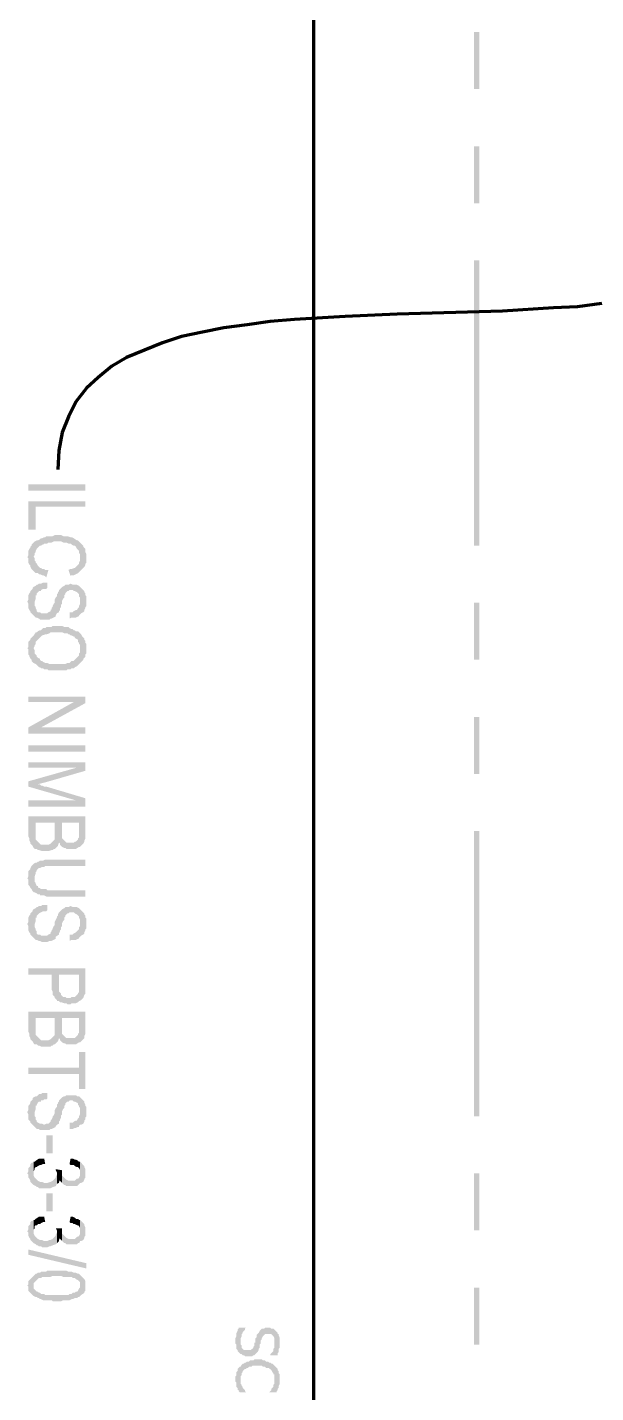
# Model space of a CAD drawing. Header units: inches. Extents: x -186 to 186, y -282 to 282.
# Drawn here: x 77.67 to 97.6, y 32.46 to 80.31 of the extents above; entities that cross this region are included whole.
import ezdxf

# ---------------------------------------------------------------- set-up
doc = ezdxf.new("R2010")
doc.units = ezdxf.units.IN
doc.header["$MEASUREMENT"] = 0
doc.layers.add('H', color=7, linetype='CONTINUOUS', lineweight=100)
doc.layers.add('P', color=250, linetype='CONTINUOUS', lineweight=100)

msp = doc.modelspace()

# ---------------------------------------------------------------- hatches: boundary and pattern name
at = {"layer": 'H', "linetype": 'Continuous'}
for points in [[(93.333, 78.148), (93.519, 78.148), (93.333, 80.148)], [(93.519, 78.148), (93.333, 80.148), (93.519, 80.148)], [(93.333, 74.148), (93.519, 74.148), (93.333, 76.148)], [(93.519, 74.148), (93.333, 76.148), (93.519, 76.148)], [(93.333, 62.148), (93.519, 62.148), (93.333, 72.148)], [(93.519, 62.148), (93.333, 72.148), (93.519, 72.148)], [(77.704, 64.074), (79.704, 64.074), (79.704, 64.296), (77.704, 64.296)], [(79.704, 63.519), (79.704, 63.704), (77.704, 63.704), (77.704, 62.704), (77.963, 62.704), (77.963, 63.519)], [(79.519, 62.259), (79.481, 62.296), (79.444, 62.333), (79.407, 62.333), (79.296, 62.407), (79.222, 62.444), (79.185, 62.444), (79.074, 62.481), (79.037, 62.481), (78.963, 62.481), (78.926, 62.481), (78.852, 62.519), (78.63, 62.519), (78.556, 62.481), (78.519, 62.481), (78.444, 62.481), (78.407, 62.481), (78.333, 62.481), (78.296, 62.444), (78.259, 62.444), (78.185, 62.407), (78.148, 62.407), (78.111, 62.37), (78.037, 62.333), (78, 62.333), (77.926, 62.296), (77.889, 62.259), (77.852, 62.222), (77.815, 62.185), (77.815, 62.148), (77.778, 62.111), (77.778, 62.074), (77.741, 62.037), (77.704, 61.963), (77.704, 61.926), (77.704, 61.852), (77.704, 61.815), (77.667, 61.741), (77.704, 61.704), (77.704, 61.63), (77.704, 61.593), (77.704, 61.556), (77.741, 61.481), (77.778, 61.444), (77.778, 61.407), (77.815, 61.333), (77.852, 61.296), (77.889, 61.259), (77.889, 61.778), (77.926, 61.815), (77.926, 61.889), (77.963, 61.926), (77.963, 61.963), (78, 62.037), (78.037, 62.074), (78.074, 62.111), (78.111, 62.148), (78.148, 62.148), (78.185, 62.185), (78.222, 62.185), (78.259, 62.222), (78.296, 62.222), (78.37, 62.222), (78.407, 62.259), (78.481, 62.259), (78.519, 62.259), (78.593, 62.296), (78.852, 62.296), (78.926, 62.259), (79, 62.259), (79.037, 62.259), (79.111, 62.222), (79.148, 62.222), (79.185, 62.222), (79.222, 62.185), (79.296, 62.148), (79.333, 62.148), (79.37, 62.111), (79.407, 62.037), (79.444, 62), (79.481, 61.963), (79.481, 61.889), (79.519, 61.852), (79.519, 61.778), (79.519, 61.741)], [(79.741, 61.741), (79.741, 61.815), (79.741, 61.852), (79.704, 61.926), (79.704, 61.963), (79.704, 62.037), (79.667, 62.074), (79.63, 62.111), (79.63, 62.148), (79.593, 62.185), (79.556, 62.222), (79.519, 62.259), (79.519, 61.741), (79.519, 61.667), (79.519, 61.63), (79.481, 61.556), (79.481, 61.519), (79.444, 61.481), (79.407, 61.444), (79.37, 61.407), (79.333, 61.37), (79.222, 61.333), (79.185, 61.333), (79.111, 61.296), (79.185, 61.074), (79.185, 61.111), (79.222, 61.111), (79.296, 61.111), (79.444, 61.185), (79.481, 61.222), (79.519, 61.259), (79.593, 61.333), (79.63, 61.37), (79.667, 61.407), (79.704, 61.481), (79.704, 61.519), (79.741, 61.556), (79.741, 61.63), (79.741, 61.667)], [(78.407, 61.296), (78.37, 61.296), (78.296, 61.296), (78.259, 61.333), (78.185, 61.333), (78.148, 61.37), (78.111, 61.37), (78.074, 61.407), (78.037, 61.444), (78, 61.519), (77.963, 61.556), (77.963, 61.593), (77.926, 61.63), (77.926, 61.704), (77.889, 61.778), (77.889, 61.259), (77.926, 61.222), (77.963, 61.185), (78.037, 61.185), (78.074, 61.148), (78.111, 61.148), (78.185, 61.111), (78.222, 61.111), (78.296, 61.074), (78.333, 61.037)], [(79.741, 60.222), (79.741, 60.296), (79.741, 60.37), (79.704, 60.407), (79.704, 60.481), (79.667, 60.519), (79.667, 60.556), (79.63, 60.593), (79.593, 60.63), (79.556, 60.667), (79.519, 60.704), (79.481, 60.741), (79.407, 60.778), (79.37, 60.778), (79.333, 60.778), (79.259, 60.778), (79.185, 60.815), (79.111, 60.778), (79.037, 60.778), (79, 60.778), (78.963, 60.741), (78.889, 60.704), (78.852, 60.667), (78.815, 60.63), (78.778, 60.593), (78.778, 60.556), (78.741, 60.519), (78.741, 60.481), (78.704, 60.444), (78.704, 60.37), (78.667, 60.333), (78.63, 60.259), (78.63, 60.222), (78.63, 60.148), (78.593, 60.111), (78.556, 60.037), (78.556, 60), (78.519, 59.963), (78.519, 59.926), (78.481, 59.889), (78.481, 59.852), (78.407, 59.815), (78.37, 59.778), (78.333, 59.778), (78.259, 59.778), (78.185, 59.778), (78.148, 59.778), (78.111, 59.815), (78.037, 59.815), (78, 59.852), (78, 59.889), (77.963, 59.963), (77.963, 60), (77.926, 60.037), (77.926, 60.111), (77.926, 60.185), (77.889, 60.704), (77.852, 60.667), (77.852, 60.63), (77.815, 60.593), (77.778, 60.556), (77.778, 60.519), (77.741, 60.481), (77.704, 60.407), (77.704, 60.37), (77.704, 60.296), (77.704, 60.259), (77.667, 60.185), (77.704, 60.111), (77.704, 60.037), (77.704, 60), (77.704, 59.963), (77.741, 59.889), (77.778, 59.852), (77.778, 59.815), (77.815, 59.778), (77.852, 59.741), (77.889, 59.704), (77.926, 59.667), (77.963, 59.63), (78, 59.63), (78.074, 59.593), (78.111, 59.556), (78.185, 59.556), (78.37, 59.556), (78.444, 59.556), (78.481, 59.593), (78.519, 59.593), (78.593, 59.63), (78.667, 59.667), (78.667, 59.704), (78.704, 59.778), (78.778, 59.815), (78.778, 59.852), (78.815, 59.889), (78.815, 59.963), (78.852, 60), (78.852, 60.074), (78.889, 60.111), (78.889, 60.185), (78.889, 60.222), (78.926, 60.296), (78.963, 60.333), (78.963, 60.407), (79, 60.444), (79, 60.481), (79.037, 60.519), (79.074, 60.556), (79.111, 60.556), (79.148, 60.593), (79.259, 60.593), (79.296, 60.556), (79.333, 60.556), (79.407, 60.519), (79.444, 60.481), (79.481, 60.444), (79.481, 60.37), (79.519, 60.333), (79.519, 60.296), (79.519, 60.222), (79.519, 59.741), (79.556, 59.778), (79.63, 59.815), (79.667, 59.852), (79.667, 59.889), (79.704, 59.963), (79.704, 60), (79.741, 60.037), (79.741, 60.111), (79.741, 60.148)], [(78.37, 60.667), (78.37, 60.852), (78.222, 60.852), (78.148, 60.815), (78.074, 60.815), (78.037, 60.778), (78, 60.778), (77.963, 60.741), (77.889, 60.704), (77.926, 60.185), (77.963, 60.296), (77.963, 60.37), (77.963, 60.407), (78, 60.407), (78, 60.481), (78.037, 60.519), (78.074, 60.556), (78.148, 60.556), (78.148, 60.593), (78.222, 60.63), (78.259, 60.63), (78.333, 60.63)], [(79.519, 59.741), (79.519, 60.222), (79.519, 60.185), (79.519, 60.111), (79.481, 60.037), (79.481, 60), (79.444, 59.963), (79.407, 59.889), (79.37, 59.889), (79.296, 59.852), (79.259, 59.815), (79.185, 59.815), (79.148, 59.815), (79.148, 59.593), (79.222, 59.63), (79.259, 59.63), (79.333, 59.63), (79.37, 59.63), (79.444, 59.667), (79.481, 59.667), (79.481, 59.704)], [(93.333, 58.148), (93.519, 58.148), (93.333, 60.148)], [(93.519, 58.148), (93.333, 60.148), (93.519, 60.148)], [(79.741, 58.556), (79.741, 58.63), (79.741, 58.704), (79.704, 58.741), (79.704, 58.815), (79.667, 58.852), (79.667, 58.889), (79.63, 58.926), (79.593, 58.963), (79.556, 59.037), (79.519, 59.074), (79.481, 59.111), (79.444, 59.148), (79.37, 59.148), (79.333, 59.185), (79.296, 59.185), (79.259, 59.222), (79.222, 59.222), (79.148, 59.259), (79.111, 59.296), (79.037, 59.296), (79, 59.296), (78.963, 59.296), (78.889, 59.333), (78.556, 59.333), (78.519, 59.296), (78.444, 59.296), (78.37, 59.296), (78.333, 59.296), (78.296, 59.259), (78.222, 59.259), (78.148, 59.185), (78.111, 59.185), (78.037, 59.148), (78, 59.111), (77.963, 59.111), (77.889, 59), (77.852, 58.963), (77.815, 58.926), (77.778, 58.889), (77.778, 58.852), (77.741, 58.815), (77.704, 58.778), (77.704, 58.704), (77.704, 58.667), (77.704, 58.593), (77.667, 58.556), (77.704, 58.519), (77.704, 58.407), (77.704, 58.333), (77.741, 58.296), (77.741, 58.259), (77.778, 58.185), (77.815, 58.148), (77.815, 58.111), (77.852, 58.074), (77.889, 58.037), (77.889, 58.556), (77.926, 58.63), (77.926, 58.667), (77.963, 58.704), (77.963, 58.778), (78, 58.815), (78.037, 58.852), (78.074, 58.889), (78.111, 58.926), (78.148, 58.963), (78.185, 59), (78.296, 59.037), (78.333, 59.037), (78.444, 59.074), (78.481, 59.111), (78.63, 59.111), (78.704, 59.111), (78.778, 59.111), (78.889, 59.111), (78.963, 59.074), (79, 59.074), (79.074, 59.074), (79.111, 59.037), (79.148, 59.037), (79.185, 59), (79.222, 59), (79.296, 58.963), (79.333, 58.963), (79.333, 58.926), (79.37, 58.889), (79.444, 58.852), (79.444, 58.778), (79.481, 58.741), (79.481, 58.704), (79.519, 58.667), (79.519, 58.037), (79.593, 58.111), (79.63, 58.148), (79.63, 58.185), (79.667, 58.222), (79.704, 58.259), (79.704, 58.333), (79.741, 58.37), (79.741, 58.444), (79.741, 58.481)], [(79.519, 58.037), (79.519, 58.519), (79.519, 58.444), (79.519, 58.407), (79.481, 58.37), (79.481, 58.296), (79.444, 58.259), (79.407, 58.222), (79.37, 58.185), (79.333, 58.148), (79.296, 58.111), (79.222, 58.111), (79.185, 58.074), (79.148, 58.037), (79.111, 58.037), (79.074, 58.037), (79, 58), (78.963, 58), (78.889, 58), (78.556, 58), (78.481, 58), (78.444, 58), (78.37, 58.037), (78.333, 58.037), (78.296, 58.037), (78.222, 58.074), (78.185, 58.111), (78.148, 58.111), (78.111, 58.148), (78.111, 58.185), (78.037, 58.222), (78, 58.259), (78, 58.296), (77.963, 58.333), (77.926, 58.37), (77.926, 58.444), (77.926, 58.481), (77.889, 58.556), (77.889, 58.037), (77.963, 58), (78, 57.963), (78.037, 57.926), (78.074, 57.889), (78.111, 57.889), (78.148, 57.852), (78.222, 57.852), (78.259, 57.815), (78.296, 57.815), (78.37, 57.815), (78.407, 57.778), (78.481, 57.778), (78.519, 57.778), (78.593, 57.778), (78.852, 57.778), (78.889, 57.778), (78.963, 57.778), (79.037, 57.778), (79.074, 57.815), (79.148, 57.815), (79.185, 57.815), (79.222, 57.852), (79.259, 57.852), (79.296, 57.852), (79.333, 57.889), (79.407, 57.926), (79.444, 57.963), (79.481, 58)], [(79.704, 56.63), (79.704, 56.852), (77.704, 56.852), (77.704, 56.667), (79.296, 56.667)], [(79.704, 56.63), (79.296, 56.667), (77.704, 55.778), (78.148, 55.778)], [(93.333, 54.148), (93.519, 54.148), (93.333, 56.148)], [(93.519, 54.148), (93.333, 56.148), (93.519, 56.148)], [(79.704, 55.556), (79.704, 55.778), (78.148, 55.778), (77.704, 55.778), (77.704, 55.556)], [(77.704, 54.926), (79.704, 54.926), (79.704, 55.148), (77.704, 55.148)], [(79.704, 54.259), (79.704, 54.556), (77.704, 54.556), (77.704, 54.37), (79.407, 54.37)], [(79.704, 54.259), (79.407, 54.37), (77.704, 53.889), (78, 53.778), (78.296, 53.852)], [(79.704, 53), (79.704, 53.296), (78.333, 53.704), (78.259, 53.704), (78.185, 53.741), (78.148, 53.741), (78.111, 53.778), (78.037, 53.778), (78, 53.778), (77.704, 53.889), (77.704, 53.704), (79.37, 53.222)], [(79.704, 53), (79.37, 53.222), (77.704, 53.222), (77.704, 53)], [(79.704, 52.037), (79.704, 52.667), (77.704, 52.667), (77.704, 51.963), (77.741, 51.889), (77.741, 51.852), (77.741, 51.815), (77.778, 51.741), (77.778, 51.704), (77.815, 51.667), (77.852, 51.63), (77.889, 51.556), (77.926, 51.519), (77.963, 52.444), (78.63, 52.444), (78.63, 52.074), (78.667, 51.556), (78.704, 51.593), (78.741, 51.63), (78.778, 51.741), (78.815, 51.704), (78.815, 51.667), (78.852, 51.63), (78.889, 52.444), (79.481, 52.444), (79.481, 52.148), (79.519, 51.593), (79.556, 51.63), (79.593, 51.667), (79.63, 51.704), (79.667, 51.778), (79.667, 51.815), (79.704, 51.889), (79.704, 51.926), (79.704, 52)], [(78.667, 51.556), (78.63, 52.074), (78.63, 51.963), (78.63, 51.852), (78.593, 51.815), (78.556, 51.778), (78.519, 51.741), (78.481, 51.704), (78.407, 51.667), (78.37, 51.667), (78.296, 51.667), (78.259, 51.667), (78.185, 51.667), (78.148, 51.667), (78.111, 51.704), (78.037, 51.778), (78, 51.815), (77.963, 51.852), (77.963, 51.926), (77.963, 52.444), (77.926, 51.519), (78, 51.519), (78.037, 51.481), (78.074, 51.481), (78.185, 51.444), (78.407, 51.444), (78.519, 51.481), (78.556, 51.481), (78.593, 51.519), (78.63, 51.519)], [(79.519, 51.593), (79.481, 52.148), (79.481, 52), (79.481, 51.963), (79.481, 51.926), (79.444, 51.889), (79.444, 51.852), (79.407, 51.815), (79.37, 51.778), (79.333, 51.778), (79.296, 51.741), (79.222, 51.741), (79.074, 51.741), (79.037, 51.741), (79, 51.778), (78.963, 51.815), (78.926, 51.852), (78.889, 51.889), (78.889, 51.926), (78.889, 51.963), (78.889, 52.444), (78.852, 51.63), (78.889, 51.593), (78.963, 51.556), (79, 51.556), (79.037, 51.519), (79.111, 51.519), (79.333, 51.519), (79.37, 51.519), (79.481, 51.593)], [(93.333, 42.148), (93.519, 42.148), (93.333, 52.148)], [(93.519, 42.148), (93.333, 52.148), (93.519, 52.148)], [(79.704, 49.852), (79.704, 50.074), (78.37, 50.074), (78.333, 50.111), (78.259, 50.111), (78.222, 50.111), (78.148, 50.111), (78.111, 50.148), (78.074, 50.148), (78.037, 50.185), (78.037, 50.222), (78, 50.222), (77.963, 50.296), (77.963, 50.333), (77.926, 50.37), (77.926, 50.444), (77.926, 50.519), (77.889, 51), (77.852, 50.963), (77.815, 50.926), (77.778, 50.852), (77.778, 50.815), (77.741, 50.778), (77.704, 50.741), (77.704, 50.667), (77.704, 50.63), (77.704, 50.556), (77.667, 50.481), (77.704, 50.444), (77.704, 50.37), (77.704, 50.296), (77.704, 50.259), (77.741, 50.222), (77.778, 50.148), (77.815, 50.111), (77.852, 50.037), (77.889, 50), (77.926, 50), (78, 49.963), (78.037, 49.926), (78.111, 49.926), (78.111, 49.889), (78.148, 49.889), (78.222, 49.889), (78.259, 49.889), (78.333, 49.852), (78.444, 49.852), (78.481, 49.852), (78.556, 49.852)], [(79.704, 50.926), (79.704, 51.148), (78.407, 51.148), (78.333, 51.148), (78.296, 51.148), (78.222, 51.111), (78.185, 51.111), (78.111, 51.111), (78.074, 51.074), (78.037, 51.074), (78, 51.037), (77.963, 51.037), (77.889, 51), (77.926, 50.519), (77.926, 50.556), (77.963, 50.667), (77.963, 50.704), (78, 50.741), (78, 50.778), (78.037, 50.815), (78.074, 50.852), (78.111, 50.852), (78.185, 50.889), (78.222, 50.889), (78.259, 50.889), (78.296, 50.926), (78.444, 50.926), (78.481, 50.926), (78.556, 50.926)], [(79.741, 48.926), (79.741, 49), (79.741, 49.074), (79.704, 49.111), (79.704, 49.185), (79.667, 49.222), (79.667, 49.259), (79.63, 49.296), (79.593, 49.333), (79.556, 49.37), (79.519, 49.407), (79.481, 49.444), (79.407, 49.481), (79.37, 49.481), (79.333, 49.481), (79.259, 49.481), (79.185, 49.519), (79.111, 49.481), (79.037, 49.481), (79, 49.481), (78.963, 49.444), (78.889, 49.407), (78.852, 49.37), (78.815, 49.333), (78.778, 49.296), (78.741, 49.222), (78.741, 49.185), (78.704, 49.148), (78.704, 49.111), (78.667, 49.037), (78.63, 48.963), (78.63, 48.926), (78.63, 48.852), (78.593, 48.815), (78.556, 48.741), (78.556, 48.704), (78.519, 48.667), (78.519, 48.63), (78.481, 48.593), (78.481, 48.556), (78.407, 48.519), (78.37, 48.481), (78.259, 48.481), (78.148, 48.481), (78.111, 48.519), (78.037, 48.519), (78, 48.556), (78, 48.63), (77.963, 48.667), (77.963, 48.704), (77.926, 48.778), (77.926, 48.815), (77.926, 48.889), (77.889, 49.407), (77.852, 49.37), (77.852, 49.333), (77.815, 49.296), (77.778, 49.259), (77.778, 49.222), (77.741, 49.185), (77.704, 49.111), (77.704, 49.074), (77.704, 49), (77.704, 48.963), (77.667, 48.889), (77.704, 48.815), (77.704, 48.778), (77.704, 48.704), (77.704, 48.667), (77.741, 48.593), (77.778, 48.556), (77.778, 48.519), (77.815, 48.481), (77.852, 48.444), (77.889, 48.407), (77.926, 48.37), (77.963, 48.333), (78, 48.333), (78.074, 48.296), (78.111, 48.296), (78.185, 48.259), (78.37, 48.259), (78.444, 48.296), (78.481, 48.296), (78.519, 48.296), (78.593, 48.333), (78.667, 48.37), (78.667, 48.444), (78.778, 48.519), (78.778, 48.556), (78.815, 48.63), (78.815, 48.667), (78.852, 48.704), (78.852, 48.778), (78.889, 48.815), (78.889, 48.889), (78.889, 48.926), (78.926, 49), (78.963, 49.037), (78.963, 49.111), (79, 49.148), (79, 49.185), (79.074, 49.259), (79.111, 49.259), (79.148, 49.296), (79.259, 49.296), (79.296, 49.296), (79.333, 49.259), (79.407, 49.222), (79.444, 49.185), (79.481, 49.148), (79.481, 49.111), (79.519, 49.037), (79.519, 49), (79.519, 48.926), (79.519, 48.444), (79.556, 48.481), (79.63, 48.519), (79.667, 48.556), (79.667, 48.593), (79.704, 48.667), (79.704, 48.704), (79.741, 48.741), (79.741, 48.815), (79.741, 48.852)], [(78.37, 49.37), (78.37, 49.556), (78.222, 49.556), (78.185, 49.556), (78.148, 49.519), (78.074, 49.519), (78.037, 49.481), (78, 49.481), (77.963, 49.444), (77.889, 49.407), (77.926, 48.889), (77.963, 49), (77.963, 49.111), (78, 49.111), (78, 49.185), (78.037, 49.222), (78.074, 49.259), (78.148, 49.296), (78.222, 49.333), (78.259, 49.333), (78.333, 49.333)], [(79.519, 48.444), (79.519, 48.926), (79.519, 48.889), (79.519, 48.815), (79.481, 48.778), (79.481, 48.704), (79.444, 48.667), (79.407, 48.63), (79.37, 48.593), (79.296, 48.556), (79.259, 48.519), (79.185, 48.519), (79.148, 48.519), (79.148, 48.296), (79.222, 48.333), (79.259, 48.333), (79.333, 48.333), (79.37, 48.333), (79.444, 48.37), (79.481, 48.37), (79.481, 48.407)], [(79.704, 46.704), (79.704, 47.333), (77.704, 47.333), (77.704, 47.111), (78.519, 47.111), (78.519, 46.593), (78.556, 46.519), (78.556, 46.481), (78.556, 46.407), (78.593, 46.37), (78.63, 46.333), (78.63, 46.296), (78.667, 46.259), (78.704, 46.222), (78.704, 46.185), (78.778, 46.185), (78.778, 47.111), (79.481, 47.111), (79.481, 46.185), (79.556, 46.222), (79.593, 46.259), (79.63, 46.296), (79.667, 46.407), (79.704, 46.444), (79.704, 46.481), (79.704, 46.519), (79.704, 46.556), (79.704, 46.63)], [(79.481, 46.185), (79.481, 46.704), (79.481, 46.593), (79.481, 46.556), (79.481, 46.481), (79.444, 46.481), (79.444, 46.444), (79.37, 46.37), (79.333, 46.333), (79.296, 46.333), (79.222, 46.333), (79.185, 46.296), (79.037, 46.296), (79, 46.333), (78.926, 46.333), (78.889, 46.37), (78.852, 46.407), (78.852, 46.444), (78.815, 46.481), (78.778, 46.519), (78.778, 46.556), (78.778, 46.63), (78.778, 46.704), (78.778, 47.111), (78.778, 46.185), (78.815, 46.148), (78.852, 46.148), (78.963, 46.111), (79.037, 46.111), (79.074, 46.074), (79.185, 46.074), (79.222, 46.111), (79.296, 46.111), (79.333, 46.111), (79.37, 46.111), (79.444, 46.148)], [(79.704, 45.185), (79.704, 45.815), (77.704, 45.815), (77.704, 45.111), (77.741, 45.037), (77.741, 45), (77.741, 44.963), (77.778, 44.889), (77.778, 44.852), (77.815, 44.815), (77.852, 44.778), (77.889, 44.704), (77.926, 44.667), (77.963, 45.593), (78.63, 45.593), (78.63, 45.222), (78.667, 44.704), (78.704, 44.741), (78.741, 44.778), (78.778, 44.889), (78.815, 44.852), (78.815, 44.815), (78.852, 44.778), (78.889, 45.593), (79.481, 45.593), (79.481, 45.296), (79.519, 44.741), (79.556, 44.778), (79.593, 44.815), (79.667, 44.889), (79.667, 44.926), (79.667, 44.963), (79.704, 45.037), (79.704, 45.074), (79.704, 45.148)], [(78.667, 44.704), (78.63, 45.222), (78.63, 45.111), (78.63, 45), (78.593, 44.963), (78.556, 44.926), (78.519, 44.889), (78.481, 44.852), (78.407, 44.815), (78.37, 44.815), (78.296, 44.815), (78.259, 44.815), (78.185, 44.815), (78.148, 44.815), (78.111, 44.852), (78, 44.963), (77.963, 45), (77.963, 45.074), (77.963, 45.593), (77.926, 44.667), (78, 44.667), (78.037, 44.63), (78.074, 44.63), (78.148, 44.593), (78.185, 44.593), (78.407, 44.593), (78.481, 44.593), (78.519, 44.63), (78.556, 44.63), (78.593, 44.667), (78.63, 44.667)], [(79.519, 44.741), (79.481, 45.296), (79.481, 45.148), (79.481, 45.111), (79.481, 45.074), (79.444, 45.037), (79.444, 45), (79.407, 44.963), (79.37, 44.926), (79.333, 44.889), (79.296, 44.889), (79.222, 44.889), (79.074, 44.889), (79.037, 44.889), (79, 44.926), (78.963, 44.963), (78.926, 45), (78.889, 45.037), (78.889, 45.074), (78.889, 45.111), (78.889, 45.593), (78.852, 44.778), (78.889, 44.741), (78.963, 44.704), (79, 44.704), (79.037, 44.667), (79.111, 44.667), (79.333, 44.667), (79.37, 44.667), (79.481, 44.741)], [(79.704, 43.111), (79.704, 44.407), (79.481, 44.407), (79.481, 43.852), (77.704, 43.852), (77.704, 43.63), (79.481, 43.63), (79.481, 43.111)], [(79.741, 42.333), (79.741, 42.407), (79.741, 42.481), (79.704, 42.519), (79.704, 42.556), (79.667, 42.63), (79.667, 42.667), (79.63, 42.704), (79.593, 42.741), (79.556, 42.778), (79.519, 42.815), (79.481, 42.852), (79.407, 42.852), (79.37, 42.889), (79.333, 42.889), (79.259, 42.889), (79.185, 42.889), (79.111, 42.889), (79.037, 42.889), (79, 42.852), (78.963, 42.852), (78.889, 42.815), (78.852, 42.778), (78.815, 42.741), (78.778, 42.704), (78.778, 42.667), (78.741, 42.63), (78.741, 42.593), (78.704, 42.556), (78.704, 42.481), (78.667, 42.444), (78.63, 42.37), (78.63, 42.333), (78.63, 42.259), (78.593, 42.185), (78.556, 42.148), (78.556, 42.111), (78.519, 42.037), (78.481, 42), (78.481, 41.963), (78.407, 41.889), (78.37, 41.889), (78.333, 41.889), (78.259, 41.852), (78.185, 41.889), (78.148, 41.889), (78.111, 41.889), (78.037, 41.926), (78, 41.963), (78, 42), (77.963, 42.037), (77.963, 42.111), (77.926, 42.148), (77.926, 42.222), (77.926, 42.296), (77.889, 42.815), (77.852, 42.778), (77.852, 42.741), (77.815, 42.704), (77.778, 42.667), (77.778, 42.63), (77.741, 42.556), (77.704, 42.519), (77.704, 42.481), (77.704, 42.407), (77.704, 42.37), (77.667, 42.296), (77.704, 42.222), (77.704, 42.148), (77.704, 42.111), (77.704, 42.037), (77.741, 42), (77.778, 41.963), (77.778, 41.926), (77.815, 41.889), (77.852, 41.852), (77.889, 41.815), (77.926, 41.778), (77.963, 41.741), (78, 41.704), (78.074, 41.704), (78.111, 41.667), (78.185, 41.667), (78.37, 41.667), (78.444, 41.667), (78.481, 41.704), (78.519, 41.704), (78.593, 41.741), (78.667, 41.778), (78.667, 41.815), (78.704, 41.852), (78.778, 41.889), (78.778, 41.963), (78.815, 42), (78.815, 42.037), (78.852, 42.111), (78.852, 42.185), (78.889, 42.222), (78.889, 42.296), (78.889, 42.333), (78.926, 42.407), (78.963, 42.444), (78.963, 42.519), (79, 42.556), (79, 42.593), (79.074, 42.667), (79.111, 42.667), (79.148, 42.704), (79.259, 42.704), (79.296, 42.667), (79.333, 42.667), (79.407, 42.63), (79.444, 42.593), (79.444, 42.556), (79.481, 42.519), (79.481, 42.481), (79.519, 42.444), (79.519, 42.37), (79.519, 42.333), (79.519, 41.852), (79.556, 41.852), (79.63, 41.889), (79.667, 41.963), (79.667, 42), (79.704, 42.037), (79.704, 42.111), (79.741, 42.148), (79.741, 42.185), (79.741, 42.259)], [(78.37, 42.778), (78.37, 42.963), (78.222, 42.963), (78.185, 42.963), (78.148, 42.926), (78.074, 42.926), (78.037, 42.889), (78, 42.852), (77.963, 42.852), (77.889, 42.815), (77.926, 42.296), (77.963, 42.407), (77.963, 42.481), (77.963, 42.519), (78, 42.519), (78, 42.556), (78.037, 42.63), (78.074, 42.667), (78.148, 42.667), (78.148, 42.704), (78.222, 42.704), (78.259, 42.741), (78.333, 42.741)], [(79.519, 41.852), (79.519, 42.333), (79.519, 42.296), (79.519, 42.222), (79.481, 42.148), (79.481, 42.111), (79.444, 42.074), (79.407, 42), (79.37, 42), (79.296, 41.963), (79.259, 41.926), (79.185, 41.926), (79.148, 41.926), (79.148, 41.704), (79.222, 41.704), (79.259, 41.704), (79.333, 41.741), (79.37, 41.741), (79.444, 41.778), (79.481, 41.778), (79.481, 41.815)], [(78.333, 40.852), (78.556, 40.852), (78.556, 41.481), (78.333, 41.481)], [(78.704, 39.778), (78.704, 40.148), (78.704, 40.111), (78.667, 40.037), (78.667, 40), (78.63, 39.963), (78.593, 39.926), (78.556, 39.889), (78.481, 39.852), (78.37, 39.815), (78.259, 39.815), (78.185, 39.852), (78.148, 39.852), (78.111, 39.852), (78.037, 39.889), (78, 39.926), (77.963, 39.963), (77.926, 40), (77.889, 40.074), (77.889, 40.111), (77.889, 40.148), (77.889, 40.556), (77.852, 40.519), (77.815, 40.519), (77.778, 40.481), (77.778, 40.407), (77.741, 40.37), (77.704, 40.333), (77.704, 40.259), (77.704, 40.222), (77.667, 40.148), (77.704, 40.111), (77.704, 40.037), (77.704, 40), (77.741, 39.963), (77.778, 39.889), (77.778, 39.852), (77.815, 39.815), (77.852, 39.778), (77.889, 39.741), (77.963, 39.704), (78, 39.667), (78.037, 39.667), (78.074, 39.63), (78.148, 39.63), (78.185, 39.63), (78.37, 39.63), (78.444, 39.63), (78.481, 39.63), (78.556, 39.667), (78.667, 39.704)], [(78.296, 40.481), (78.259, 40.667), (78.222, 40.667), (78.185, 40.667), (78.111, 40.667), (78.074, 40.667), (77.963, 40.593), (77.926, 40.556), (77.889, 40.556), (77.889, 40.148), (77.889, 40.222), (77.926, 40.296), (77.926, 40.333), (77.963, 40.37), (78, 40.37), (78.037, 40.407), (78.111, 40.444), (78.148, 40.444), (78.222, 40.481)], [(78.889, 40.259), (78.667, 40.296), (78.667, 40.259), (78.704, 40.185), (78.704, 40.148), (78.704, 39.778), (78.778, 39.815), (78.778, 39.852), (78.815, 39.926), (78.815, 39.889), (78.852, 39.852), (78.889, 39.815), (78.889, 40.222)], [(79.704, 40.185), (79.704, 40.259), (79.704, 40.296), (79.667, 40.37), (79.667, 40.407), (79.63, 40.444), (79.593, 40.481), (79.556, 40.519), (79.519, 40.556), (79.519, 40.111), (79.519, 40.074), (79.481, 40), (79.444, 39.963), (79.407, 39.963), (79.37, 39.926), (79.333, 39.889), (79.259, 39.889), (79.222, 39.889), (79.148, 39.889), (79.111, 39.889), (79.037, 39.926), (78.963, 40), (78.926, 40.037), (78.889, 40.074), (78.889, 40.111), (78.889, 40.185), (78.889, 40.222), (78.889, 39.815), (78.926, 39.778), (78.963, 39.741), (79, 39.741), (79.037, 39.704), (79.111, 39.704), (79.148, 39.704), (79.296, 39.704), (79.333, 39.704), (79.407, 39.704), (79.444, 39.741), (79.481, 39.778), (79.519, 39.815), (79.556, 39.815), (79.63, 39.852), (79.667, 39.926), (79.667, 39.963), (79.704, 40), (79.704, 40.037), (79.704, 40.111)], [(79.519, 40.556), (79.481, 40.556), (79.444, 40.593), (79.37, 40.63), (79.333, 40.63), (79.259, 40.667), (79.185, 40.667), (79.148, 40.481), (79.185, 40.444), (79.259, 40.444), (79.296, 40.444), (79.333, 40.407), (79.407, 40.37), (79.444, 40.37), (79.481, 40.333), (79.519, 40.259), (79.519, 40.222), (79.519, 40.148)], [(93.333, 38.148), (93.519, 38.148), (93.333, 40.148)], [(93.519, 38.148), (93.333, 40.148), (93.519, 40.148)], [(78.333, 38.815), (78.556, 38.815), (78.556, 39.444), (78.333, 39.444)], [(78.704, 37.704), (78.704, 38.111), (78.704, 38.074), (78.667, 38), (78.667, 37.963), (78.63, 37.926), (78.593, 37.889), (78.556, 37.852), (78.481, 37.815), (78.444, 37.815), (78.37, 37.778), (78.259, 37.778), (78.185, 37.815), (78.148, 37.815), (78.111, 37.815), (78.037, 37.852), (78, 37.889), (77.963, 37.926), (77.926, 37.963), (77.889, 38.037), (77.889, 38.074), (77.889, 38.111), (77.889, 38.519), (77.852, 38.481), (77.815, 38.481), (77.778, 38.444), (77.778, 38.37), (77.741, 38.333), (77.704, 38.296), (77.704, 38.222), (77.704, 38.185), (77.667, 38.111), (77.704, 38.074), (77.704, 38), (77.704, 37.963), (77.741, 37.889), (77.778, 37.852), (77.778, 37.815), (77.815, 37.778), (77.852, 37.741), (77.889, 37.704), (77.963, 37.667), (78, 37.63), (78.037, 37.63), (78.074, 37.593), (78.148, 37.593), (78.185, 37.556), (78.37, 37.556), (78.444, 37.593), (78.481, 37.593), (78.556, 37.63), (78.667, 37.667)], [(78.296, 38.444), (78.259, 38.63), (78.222, 38.63), (78.185, 38.63), (78.111, 38.63), (78.074, 38.63), (77.963, 38.556), (77.926, 38.519), (77.889, 38.519), (77.889, 38.111), (77.889, 38.185), (77.926, 38.222), (77.926, 38.296), (77.963, 38.333), (78, 38.333), (78.037, 38.37), (78.111, 38.37), (78.148, 38.407), (78.222, 38.444)], [(79.704, 38.148), (79.704, 38.222), (79.704, 38.259), (79.667, 38.333), (79.667, 38.37), (79.63, 38.407), (79.593, 38.444), (79.556, 38.481), (79.519, 38.519), (79.519, 38.074), (79.519, 38.037), (79.481, 37.963), (79.444, 37.926), (79.407, 37.926), (79.37, 37.889), (79.333, 37.852), (79.259, 37.852), (79.222, 37.852), (79.148, 37.852), (79.111, 37.852), (79.037, 37.889), (78.963, 37.963), (78.926, 38), (78.889, 38.037), (78.889, 38.074), (78.889, 38.148), (78.889, 38.185), (78.889, 37.778), (78.926, 37.741), (78.963, 37.704), (79, 37.704), (79.037, 37.667), (79.111, 37.667), (79.148, 37.667), (79.296, 37.667), (79.333, 37.667), (79.407, 37.667), (79.444, 37.704), (79.481, 37.704), (79.519, 37.778), (79.556, 37.778), (79.63, 37.815), (79.667, 37.889), (79.667, 37.926), (79.704, 37.963), (79.704, 38), (79.704, 38.074)], [(79.519, 38.519), (79.481, 38.519), (79.444, 38.556), (79.37, 38.556), (79.333, 38.593), (79.259, 38.63), (79.185, 38.63), (79.148, 38.444), (79.185, 38.407), (79.259, 38.407), (79.296, 38.37), (79.333, 38.37), (79.407, 38.333), (79.444, 38.333), (79.481, 38.296), (79.519, 38.222), (79.519, 38.185), (79.519, 38.111)], [(78.889, 38.222), (78.667, 38.222), (78.704, 38.148), (78.704, 38.111), (78.704, 37.704), (78.778, 37.778), (78.778, 37.815), (78.815, 37.889), (78.815, 37.852), (78.852, 37.815), (78.889, 37.778), (78.889, 38.185)], [(77.704, 37.481), (79.741, 37), (79.741, 36.815), (77.704, 37.296)], [(79.519, 35.852), (79.519, 36.222), (79.519, 36.185), (79.519, 36.148), (79.481, 36.111), (79.444, 36.037), (79.407, 36), (79.37, 36), (79.333, 35.963), (79.296, 35.963), (79.259, 35.963), (79.222, 35.926), (79.148, 35.926), (79.111, 35.889), (79.037, 35.889), (79, 35.889), (78.407, 35.889), (78.37, 35.889), (78.296, 35.889), (78.259, 35.926), (78.185, 35.926), (78.148, 35.926), (78.111, 35.963), (78.074, 35.963), (78.037, 36), (78, 36), (77.926, 36.074), (77.889, 36.111), (77.889, 36.148), (77.889, 36.222), (77.889, 36.556), (77.852, 36.519), (77.815, 36.481), (77.778, 36.444), (77.741, 36.407), (77.704, 36.37), (77.704, 36.333), (77.704, 36.259), (77.667, 36.222), (77.704, 36.185), (77.704, 36.148), (77.704, 36.074), (77.704, 36.037), (77.741, 36), (77.778, 35.963), (77.815, 35.926), (77.852, 35.889), (77.889, 35.852), (77.963, 35.815), (78, 35.815), (78.037, 35.778), (78.074, 35.778), (78.111, 35.741), (78.148, 35.741), (78.222, 35.704), (78.259, 35.704), (78.333, 35.704), (78.37, 35.704), (78.519, 35.704), (78.556, 35.667), (78.852, 35.667), (78.926, 35.704), (79, 35.704), (79.037, 35.704), (79.111, 35.704), (79.148, 35.704), (79.222, 35.741), (79.259, 35.741), (79.333, 35.778), (79.37, 35.778), (79.407, 35.778), (79.444, 35.815), (79.481, 35.815)], [(79.704, 36.222), (79.704, 36.296), (79.704, 36.333), (79.704, 36.37), (79.667, 36.444), (79.63, 36.481), (79.593, 36.519), (79.556, 36.556), (79.519, 36.593), (79.481, 36.63), (79.444, 36.63), (79.37, 36.667), (79.333, 36.667), (79.296, 36.667), (79.222, 36.704), (79.185, 36.704), (79.148, 36.704), (79.111, 36.704), (79.037, 36.741), (78.963, 36.741), (78.889, 36.741), (78.519, 36.741), (78.444, 36.741), (78.37, 36.741), (78.333, 36.704), (78.259, 36.704), (78.185, 36.704), (78.148, 36.704), (78.111, 36.667), (78.074, 36.667), (78.037, 36.667), (78, 36.63), (77.963, 36.63), (77.926, 36.593), (77.889, 36.556), (77.889, 36.222), (77.889, 36.259), (77.889, 36.296), (77.926, 36.333), (77.963, 36.37), (78, 36.407), (78.037, 36.444), (78.074, 36.481), (78.111, 36.481), (78.148, 36.481), (78.185, 36.519), (78.259, 36.519), (78.296, 36.519), (78.37, 36.519), (78.481, 36.519), (78.556, 36.556), (78.852, 36.556), (78.926, 36.519), (79.037, 36.519), (79.111, 36.519), (79.148, 36.519), (79.222, 36.519), (79.259, 36.481), (79.296, 36.481), (79.333, 36.481), (79.37, 36.444), (79.444, 36.407), (79.481, 36.37), (79.519, 36.333), (79.519, 36.259), (79.519, 36.222), (79.519, 35.852), (79.556, 35.889), (79.667, 35.963), (79.667, 36), (79.704, 36.037), (79.704, 36.111), (79.704, 36.148)], [(93.333, 34.148), (93.519, 34.148), (93.333, 36.148)], [(93.519, 34.148), (93.333, 36.148), (93.519, 36.148)], [(85.333, 34.741), (85.111, 34.741), (85.074, 34.741), (85.074, 34.704), (85.037, 34.667), (85.037, 34.63), (85, 34.556), (85, 34.519), (85, 34.481), (85, 34.444), (84.963, 34.37), (84.963, 34.185), (85, 34.148), (85, 34.111), (85, 34.074), (85, 34.037), (85, 34), (85.037, 33.963), (85.037, 33.926), (85.074, 33.889), (85.111, 33.852), (85.148, 34.259), (85.148, 34.333), (85.148, 34.37), (85.185, 34.444), (85.185, 34.481), (85.185, 34.519), (85.222, 34.556), (85.222, 34.593), (85.259, 34.63), (85.296, 34.667), (85.296, 34.704)], [(86.37, 34.63), (86.333, 34.667), (86.296, 34.704), (86.259, 34.704), (86.222, 34.704), (86.185, 34.741), (86, 34.741), (85.963, 34.704), (85.926, 34.704), (85.889, 34.704), (85.852, 34.667), (85.815, 34.63), (85.778, 34.556), (85.741, 34.519), (85.704, 34.481), (85.704, 34.444), (85.704, 34.407), (85.667, 34.37), (85.667, 34.333), (85.667, 34.296), (85.667, 34.259), (85.667, 34.222), (85.63, 34.222), (85.63, 34.185), (85.63, 34.111), (85.593, 34.074), (85.593, 34.037), (85.556, 34), (85.519, 34), (85.519, 33.963), (85.481, 33.963), (85.333, 33.963), (85.296, 33.963), (85.259, 33.963), (85.185, 34.037), (85.185, 34.074), (85.185, 34.111), (85.148, 34.148), (85.148, 34.185), (85.148, 34.259), (85.111, 33.852), (85.148, 33.815), (85.185, 33.815), (85.222, 33.778), (85.259, 33.778), (85.296, 33.741), (85.333, 33.741), (85.37, 33.741), (85.481, 33.741), (85.519, 33.741), (85.556, 33.741), (85.593, 33.778), (85.63, 33.778), (85.667, 33.815), (85.704, 33.852), (85.741, 33.889), (85.778, 33.963), (85.778, 34), (85.815, 34.037), (85.815, 34.111), (85.815, 34.148), (85.852, 34.185), (85.852, 34.222), (85.852, 34.259), (85.852, 34.296), (85.889, 34.333), (85.889, 34.37), (85.926, 34.444), (85.963, 34.481), (86, 34.519), (86.037, 34.519), (86.074, 34.519), (86.148, 34.519), (86.185, 34.519), (86.222, 34.519), (86.259, 34.481), (86.296, 34.444), (86.333, 34.37), (86.333, 34.333), (86.333, 34.296), (86.333, 34.222)], [(86.519, 34.222), (86.519, 34.296), (86.519, 34.333), (86.519, 34.37), (86.481, 34.481), (86.481, 34.519), (86.444, 34.519), (86.444, 34.556), (86.407, 34.593), (86.37, 34.63), (86.333, 34.222), (86.333, 34.148), (86.333, 34.111), (86.333, 34.074), (86.333, 34.037), (86.296, 34), (86.296, 33.963), (86.296, 33.926), (86.259, 33.889), (86.222, 33.852), (86.185, 33.815), (86.185, 33.778), (86.444, 33.778), (86.444, 33.815), (86.444, 33.852), (86.481, 33.889), (86.481, 33.926), (86.481, 33.963), (86.481, 34), (86.519, 34.037), (86.519, 34.111), (86.519, 34.148), (86.519, 34.185)], [(86.37, 33.37), (86.296, 33.444), (86.259, 33.481), (86.222, 33.481), (86.185, 33.519), (86.148, 33.519), (86.111, 33.556), (86.074, 33.556), (86.037, 33.556), (86, 33.593), (85.963, 33.593), (85.926, 33.593), (85.889, 33.63), (85.63, 33.63), (85.593, 33.593), (85.519, 33.593), (85.481, 33.593), (85.444, 33.556), (85.407, 33.556), (85.37, 33.556), (85.333, 33.519), (85.296, 33.519), (85.259, 33.481), (85.222, 33.481), (85.185, 33.444), (85.148, 33.37), (85.148, 32.963), (85.148, 33), (85.148, 33.037), (85.185, 33.074), (85.185, 33.111), (85.185, 33.148), (85.222, 33.185), (85.222, 33.222), (85.296, 33.296), (85.333, 33.296), (85.37, 33.333), (85.407, 33.333), (85.444, 33.37), (85.481, 33.37), (85.519, 33.37), (85.556, 33.407), (85.704, 33.407), (85.741, 33.407), (85.778, 33.407), (85.815, 33.407), (85.889, 33.407), (85.926, 33.37), (85.963, 33.37), (86, 33.37), (86.037, 33.333), (86.111, 33.333), (86.148, 33.333), (86.148, 33.296), (86.185, 33.296), (86.222, 33.259), (86.259, 33.185), (86.296, 33.148), (86.296, 33.111), (86.333, 33.111), (86.333, 33.074), (86.333, 33.037), (86.333, 32.963)], [(85.333, 32.481), (85.296, 32.519), (85.296, 32.556), (85.259, 32.593), (85.222, 32.63), (85.222, 32.667), (85.185, 32.704), (85.185, 32.741), (85.148, 32.778), (85.148, 32.815), (85.148, 32.852), (85.148, 32.963), (85.148, 33.37), (85.111, 33.37), (85.074, 33.333), (85.037, 33.296), (85.037, 33.259), (85.037, 33.222), (85, 33.185), (85, 33.148), (85, 33.111), (85, 33.074), (84.963, 33.037), (84.963, 32.852), (85, 32.815), (85, 32.778), (85, 32.704), (85, 32.667), (85.037, 32.63), (85.037, 32.556), (85.074, 32.556), (85.074, 32.519), (85.111, 32.481)], [(86.519, 32.963), (86.519, 33.037), (86.519, 33.074), (86.519, 33.111), (86.481, 33.148), (86.481, 33.185), (86.481, 33.222), (86.444, 33.259), (86.444, 33.296), (86.407, 33.333), (86.37, 33.37), (86.333, 32.963), (86.333, 32.852), (86.333, 32.815), (86.333, 32.778), (86.296, 32.741), (86.296, 32.704), (86.296, 32.667), (86.259, 32.63), (86.222, 32.593), (86.222, 32.556), (86.185, 32.519), (86.148, 32.481), (86.407, 32.481), (86.407, 32.519), (86.444, 32.556), (86.444, 32.593), (86.481, 32.63), (86.481, 32.667), (86.481, 32.704), (86.519, 32.778), (86.519, 32.815), (86.519, 32.852), (86.519, 32.889)]]:
    msp.add_hatch(color=0, dxfattribs=at).paths.add_polyline_path(points)

# ---------------------------------------------------------------- linework, layer by layer
at = {"layer": 'P', "color": 0, "linetype": 'Continuous'}
for points in [[(87.704, 116.704), (87.704, 22.259)], [(97.815, 70.63), (96.963, 70.519), (96.111, 70.481), (94.333, 70.37), (90.63, 70.259), (88.815, 70.185), (87.037, 70.074), (86.185, 70), (85.37, 69.889), (84.556, 69.778), (83.815, 69.63), (83.074, 69.481), (82.407, 69.259), (81.778, 69), (81.148, 68.741), (80.63, 68.444), (80.148, 68.037), (79.741, 67.667), (79.37, 67.185), (79.111, 66.667), (78.889, 66.111), (78.778, 65.481), (78.741, 64.815)]]:
    msp.add_lwpolyline(points, dxfattribs=at)

doc.saveas('drawing.dxf')
